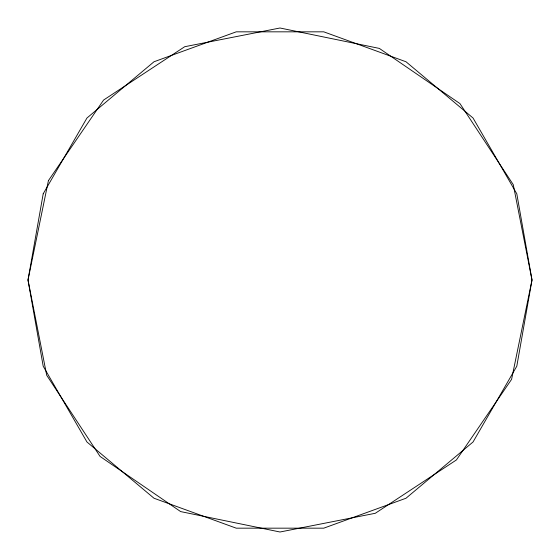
<?xml version="1.0" encoding="UTF-8"?>
<svg xmlns="http://www.w3.org/2000/svg" width="560" height="560" viewBox="0 0 560 560"><rect width="100%" height="100%" fill="white"/><g stroke="black" fill="none" stroke-linecap="round" stroke-linejoin="round"><path stroke-width="0.84" d="M43.197 193.809L28 280L43.197 366.191L86.954 441.98L154 498.239L236.243 528.171L323.757 528.171L406 498.239L473.046 441.98L516.803 366.191L532 280L516.803 193.809L473.046 118.02L406 61.761L323.757 31.829L236.243 31.829L154 61.761L86.954 118.02L43.197 193.809M48.412 180.642L28 280L46.711 375.284L100.058 456.421L180.642 511.588L280 532L375.284 513.289L456.421 459.942L511.588 379.358L532 280L513.289 184.716L459.942 103.579L379.358 48.412L280 28L184.716 46.711L103.579 100.058L48.412 180.642"/></g></svg>
